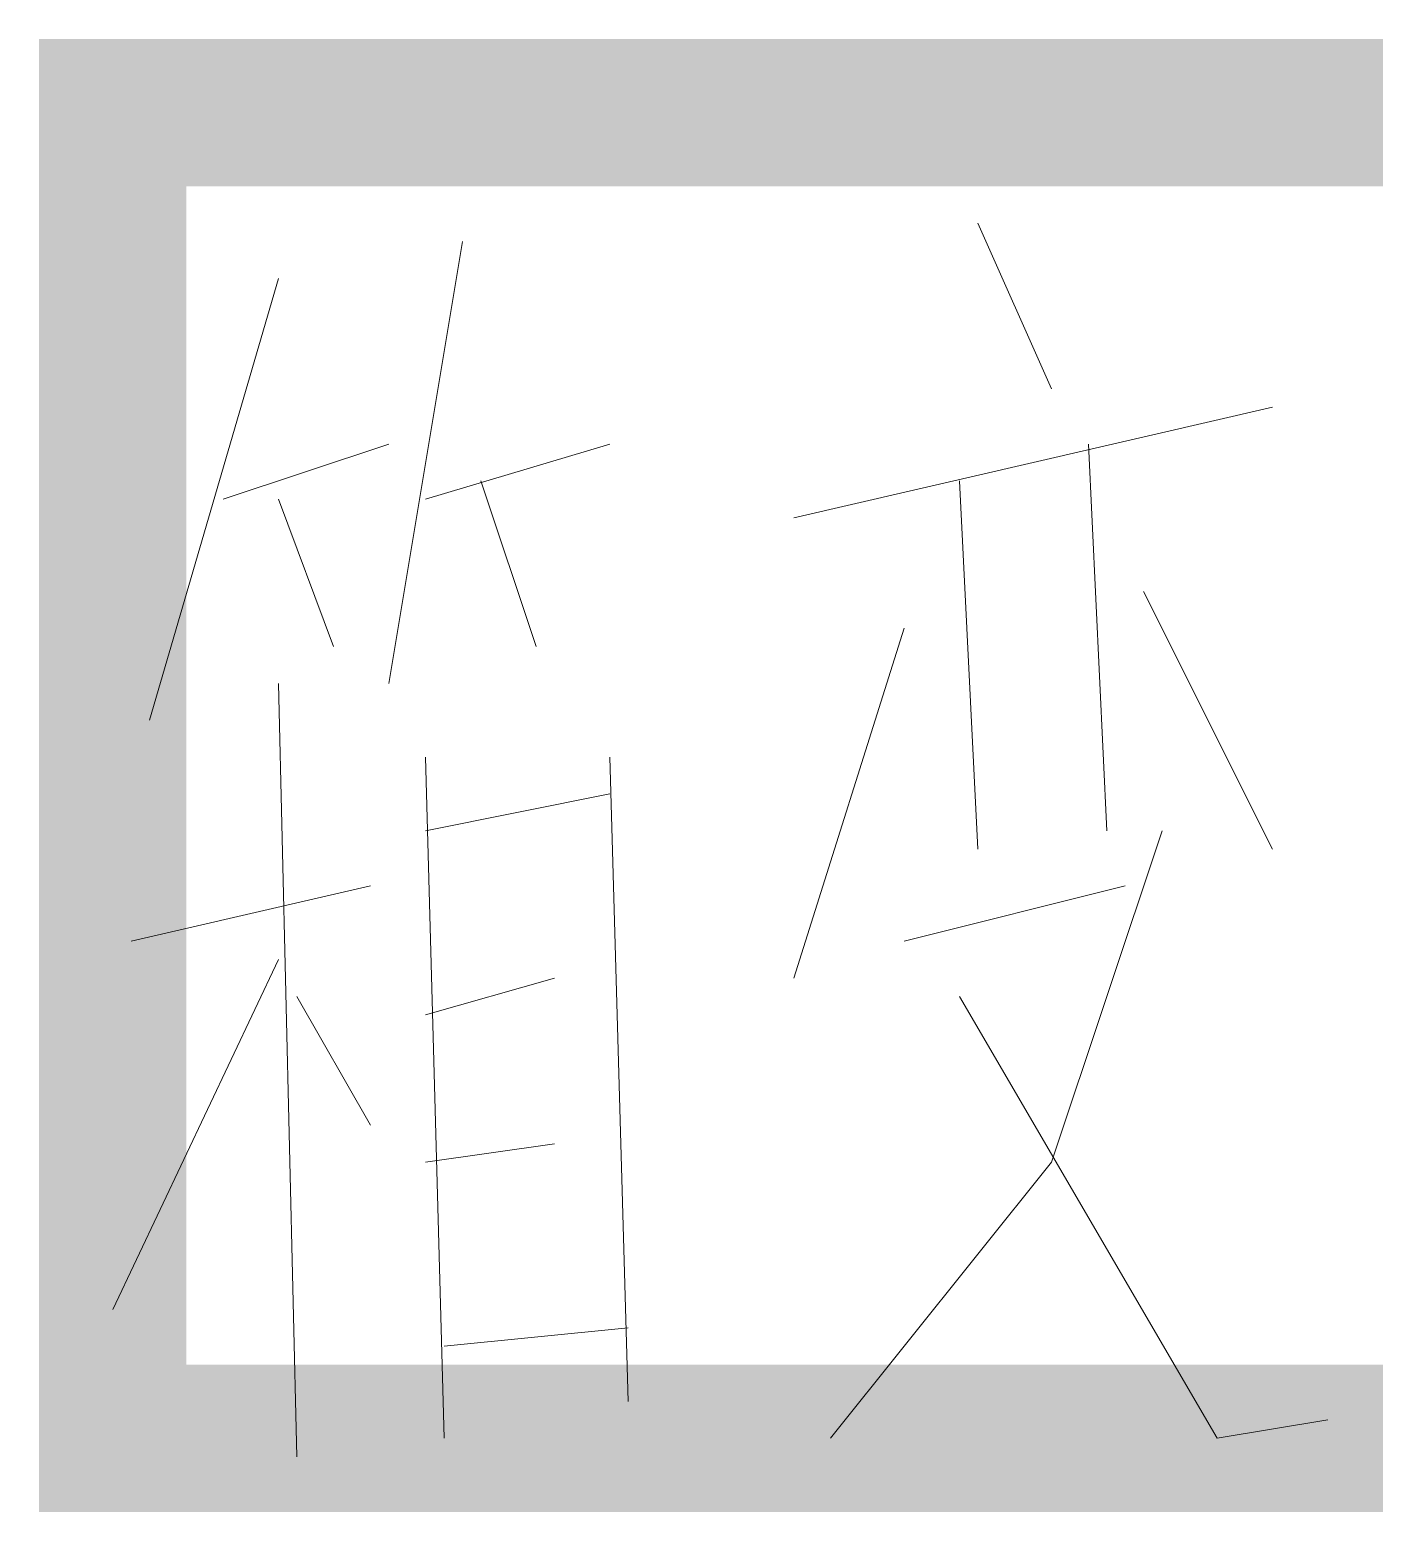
# Model space of a CAD drawing. Header units: millimetres. Extents: x 2315 to 4619, y 1334 to 1897.
# Drawn here: x 3858.596 to 3863.056, y 1519.188 to 1524.135 of the extents above; entities that cross this region are included whole.
import ezdxf

# ---------------------------------------------------------------- set-up
doc = ezdxf.new("R2010")
doc.units = ezdxf.units.MM
doc.layers.add('PDF_转运站初步方案', color=7, linetype='Continuous', true_color=0x00b85c)

msp = doc.modelspace()

# ---------------------------------------------------------------- linework, layer by layer
at = {"layer": 'PDF_转运站初步方案', "color": 142, "lineweight": 0, "true_color": 0x00a5dd}
msp.add_lwpolyline([(3858.8706, 1523.8606, 0.4886, 0.4886, 0), (3867.0249, 1523.8606, 0.5497, 0.5497, 0), (3867.0249, 1519.4628, 0.4886, 0.4886, 0), (3858.8706, 1519.4628, 0.4886, 0.4886, 0)], format="xyseb", close=True, dxfattribs=at)
at = {"layer": 'PDF_转运站初步方案', "color": 142, "lineweight": 5, "true_color": 0x00a5dd}
for points in [[(3861.7414, 1523.4941), (3861.9857, 1522.9444)], [(3860.0311, 1523.433), (3859.7868, 1521.9671)], [(3859.4203, 1523.3109), (3858.9927, 1521.8449)], [(3861.1306, 1522.5168), (3862.7187, 1522.8833)], [(3859.2371, 1522.5779), (3859.7868, 1522.7611)], [(3859.909, 1522.5779), (3860.5198, 1522.7611)], [(3862.1079, 1522.7611), (3862.169, 1521.4784)], [(3860.0922, 1522.639), (3860.2754, 1522.0892)], [(3861.6803, 1522.639), (3861.7414, 1521.4174)], [(3859.4203, 1522.5779), (3859.6036, 1522.0892)], [(3862.2911, 1522.2725), (3862.7187, 1521.4174)], [(3861.4971, 1522.1503), (3861.1306, 1520.9898)], [(3859.4814, 1519.4017), (3859.4203, 1521.9671)], [(3859.909, 1521.7228), (3859.97, 1519.4628)], [(3860.5198, 1521.7228), (3860.5809, 1519.5849)], [(3859.909, 1521.4784), (3860.5198, 1521.6006)], [(3862.3522, 1521.4784), (3861.9857, 1520.379), (3861.2527, 1519.4628)], [(3858.9317, 1521.1119), (3859.7257, 1521.2952)], [(3861.4971, 1521.1119), (3862.23, 1521.2952)], [(3859.4203, 1521.0509), (3858.8706, 1519.8903)], [(3859.909, 1520.8676), (3860.3365, 1520.9898)], [(3859.4814, 1520.9287), (3859.7257, 1520.5011)], [(3861.6803, 1520.9287), (3862.5354, 1519.4628), (3862.9019, 1519.5238)], [(3859.909, 1520.379), (3860.3365, 1520.4401)], [(3859.97, 1519.7682), (3860.5809, 1519.8292)]]:
    msp.add_lwpolyline(points, dxfattribs=at)

doc.saveas('drawing.dxf')
